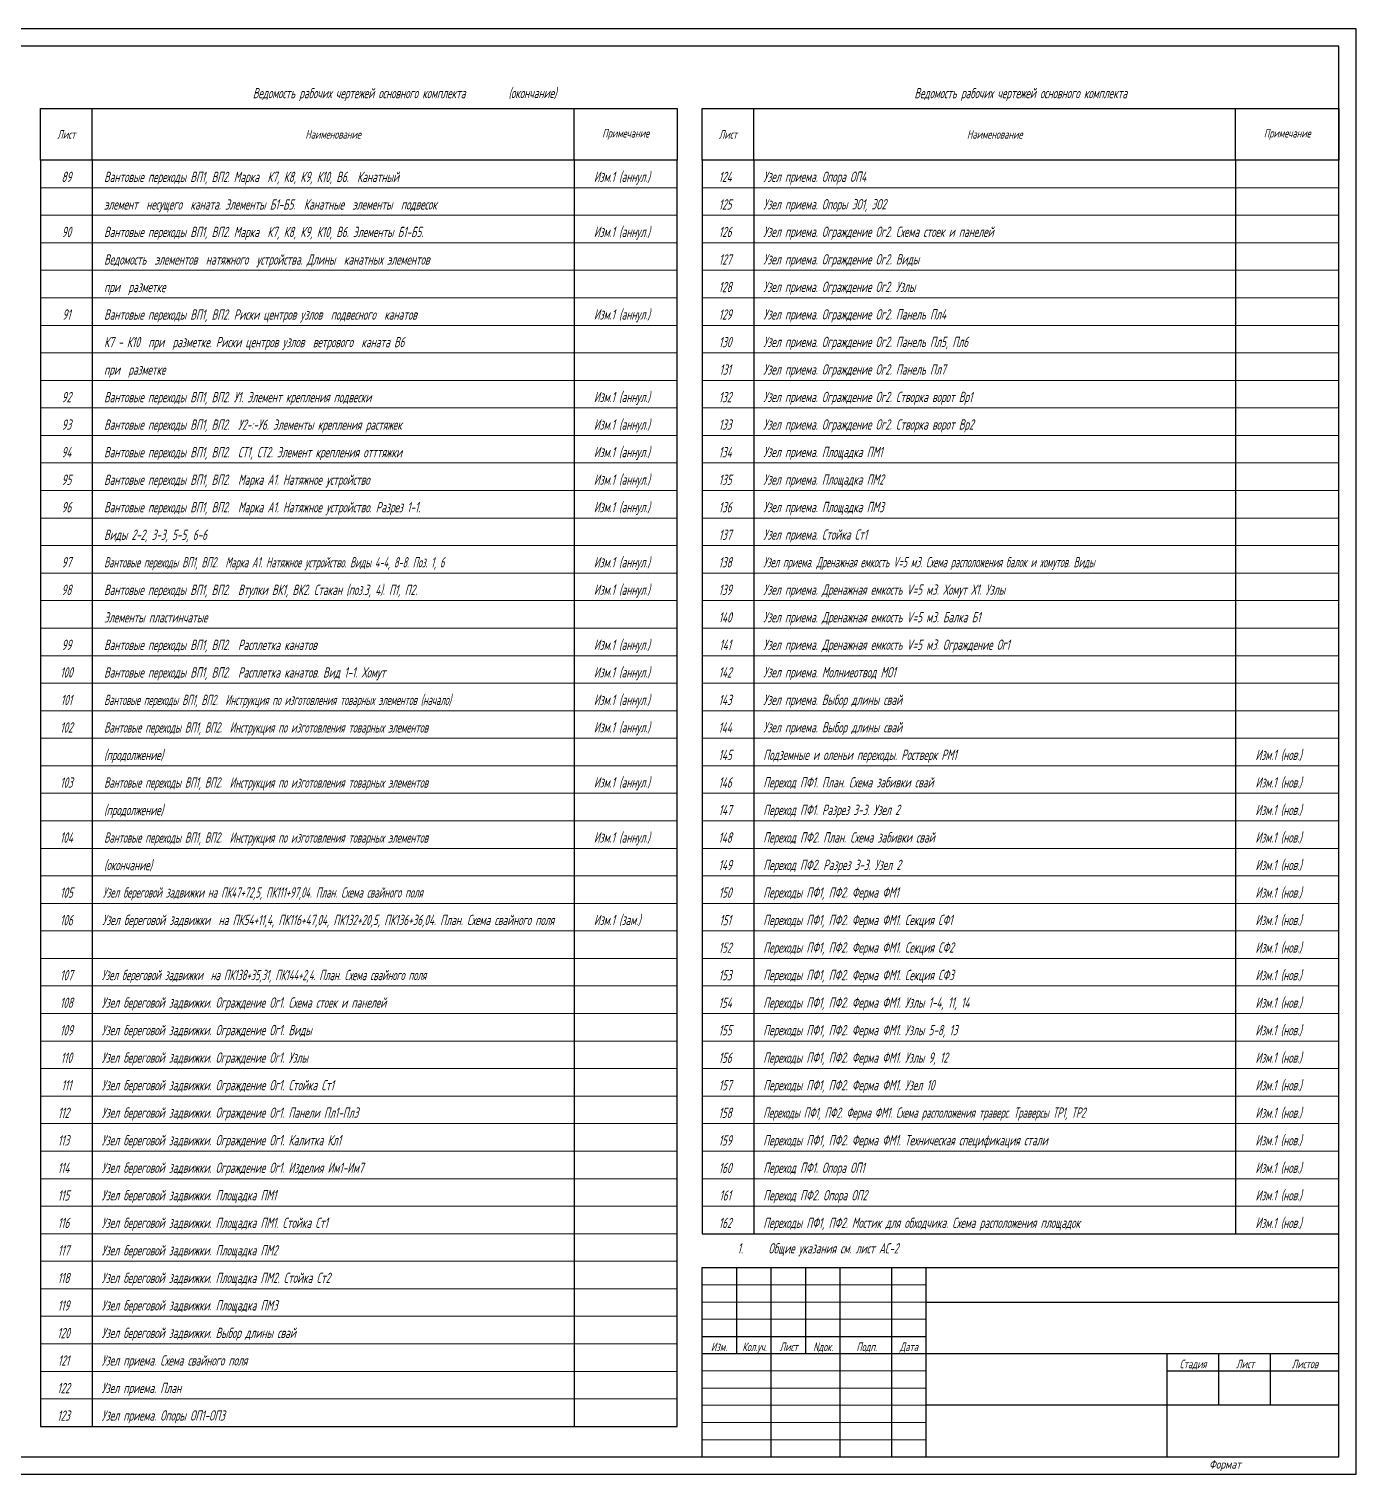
# Model space of a CAD drawing. Header units: millimetres. Extents: x 36 to 630, y 0 to 420.
# Drawn here: x 244.6 to 630.2, y 0.2 to 420.2 of the extents above; entities that cross this region are included whole.
import ezdxf
from ezdxf.enums import TextEntityAlignment as Align

# ---------------------------------------------------------------- set-up
doc = ezdxf.new("R2010")
doc.units = ezdxf.units.MM
doc.layers.add('Рамка', color=7, linetype='Continuous', lineweight=30)
doc.layers.add('Штамп', color=7, linetype='Continuous', lineweight=20)
doc.styles.add('ГОСТ_НИПИ', font='gost_nipi.shx', dxfattribs={"width": 0.8, "oblique": 15, "height": 2.5})

# ---------------------------------------------------------------- blocks, each defined once
blk = doc.blocks.new('*U15')
at = {"lineweight": 30}
for p, q in [((-180, 60), (-180, 35)), ((-170, 60), (-170, 5)), ((-160, 60), (-160, 35)), ((-150, 60), (-150, 5)), ((-135, 60), (-135, 5)), ((-125, 60), (-125, 5)), ((-125, 50), (-5, 50)), ((-190, 40), (-125, 40)), ((-190, 35), (-125, 35)), ((-125, 35), (-5, 35)), ((-55, 35), (-55, 5)), ((-40, 35), (-40, 20)), ((-25, 35), (-25, 20)), ((-55, 30), (-5, 30)), ((-5, 20), (-125, 20))]:
    blk.add_line(p, q, dxfattribs=at)
at = {"lineweight": 20}
for p, q in [((-125, 55), (-190, 55)), ((-125, 50), (-190, 50)), ((-125, 45), (-190, 45)), ((-125, 30), (-190, 30)), ((-125, 25), (-190, 25)), ((-125, 20), (-190, 20)), ((-125, 15), (-190, 15)), ((-125, 10), (-190, 10))]:
    blk.add_line(p, q, dxfattribs=at)
blk.add_lwpolyline([(-594, 0), (0, 0), (0, 420), (-594, 420)], close=True)
at = {"layer": 'Рамка', "lineweight": 30}
blk.add_lwpolyline([(-574, 5), (-5, 5), (-5, 415), (-574, 415)], close=True, dxfattribs=at)
at = {"layer": 'Штамп', "lineweight": 30}
blk.add_lwpolyline([(-190, 5), (-190, 60), (-5, 60)], dxfattribs=at)
at = {"style": 'ГОСТ_НИПИ', "oblique": 15, "width": 0.8}
for s, p in [('Изм.', (-185.12, 35)), ('Кол.уч.', (-174.8, 35)), ('Лист', (-164.86, 35)), ('Nдок.', (-154.86, 35)), ('Подп.', (-142.21, 35)), ('Дата', (-129.94, 35)), ('Стадия', (-47.37, 30)), ('Лист', (-32.21, 30)), ('Листов', (-14.86, 30))]:
    blk.add_text(s, height=2.5, dxfattribs=at).set_placement(p, align=Align.BOTTOM_CENTER)
at = {"style": 'ГОСТ_НИПИ', "oblique": 15}
blk.add_text('Формат', height=2.5, dxfattribs=at).set_placement((-42.73, 4.08), align=Align.TOP_LEFT)
for tag, p in [('ОБОЗНАЧЕНИЕ_ДОКУМЕНТА', (-65, 55)), ('ПРОЕКТ_(НАИМЕНОВАНИЕ)_1', (-64.88, 46.91)), ('ПРОЕКТ_(НАИМЕНОВАНИЕ)_2', (-65, 42.59)), ('ПРОЕКТ_(НАИМЕНОВАНИЕ)_3', (-65, 38.3)), ('ОБЪЕКТ_(НАИМЕНОВАНИЕ)_1', (-90, 31.86)), ('ОБЪЕКТ_(НАИМЕНОВАНИЕ)_2', (-90, 27.57)), ('СТАДИЯ', (-47.5, 25)), ('ЛИСТ', (-32.1, 25.09)), ('ЛИСТОВ', (-15.05, 25)), ('ОБЪЕКТ_(НАИМЕНОВАНИЕ)_3', (-90, 23.47)), ('ЧЕРТЕЖ_(НАИМЕНОВАНИЕ)_1', (-90, 17.06)), ('ЧЕРТЕЖ_(НАИМЕНОВАНИЕ)_2', (-90, 12.83)), ('ПРЕДПРИЯТИЕ_1', (-30, 12.5)), ('ЧЕРТЕЖ_(НАИМЕНОВАНИЕ)_3', (-90, 8.58))]:
    blk.add_attdef(tag, text='', height=2.5, dxfattribs=at).set_placement(p, align=Align.MIDDLE_CENTER)
for tag, p in [('ХАРАКТЕР_РАБОТЫ_1', (-189.1, 30)), ('ФАМИЛИЯ_1', (-169.1, 30)), ('ХАРАКТЕР_РАБОТЫ_2', (-189.1, 25)), ('ФАМИЛИЯ_2', (-169.1, 25)), ('ХАРАКТЕР_РАБОТЫ_3', (-189.1, 20)), ('ФАМИЛИЯ_3', (-169.1, 20)), ('ХАРАКТЕР_РАБОТЫ_4', (-189.1, 15)), ('ФАМИЛИЯ_4', (-169.1, 15)), ('ХАРАКТЕР_РАБОТЫ_5', (-189.1, 10)), ('ФАМИЛИЯ_5', (-169.1, 10)), ('ХАРАКТЕР_РАБОТЫ_6', (-189.1, 5)), ('ФАМИЛИЯ_6', (-169.1, 5))]:
    blk.add_attdef(tag, text='', height=2.5, dxfattribs=at).set_placement(p, align=Align.BOTTOM_LEFT)
blk.add_attdef('ФОРМАТ', text='', height=2.5, dxfattribs=at).set_placement((-28.49, 4.08), align=Align.TOP_LEFT)
blk = doc.blocks.new('*U17')
at = {"lineweight": 30}
for p, q in [((0, 0), (185, 0)), ((0, -15), (0, 0)), ((15, -15), (15, 0)), ((155, -15), (155, 0)), ((185, 0), (185, -15)), ((15, -15), (0, -15)), ((0, -15), (0, -23)), ((155, -15), (15, -15)), ((15, -15), (15, -23)), ((185, -15), (155, -15)), ((155, -15), (155, -23)), ((185, -23), (185, -15)), ((0, -23), (0, -31)), ((15, -23), (15, -31)), ((155, -23), (155, -31)), ((185, -31), (185, -23)), ((0, -31), (0, -39)), ((15, -31), (15, -39)), ((155, -31), (155, -39)), ((185, -39), (185, -31)), ((0, -39), (0, -47)), ((15, -39), (15, -47)), ((155, -39), (155, -47)), ((185, -47), (185, -39)), ((0, -47), (0, -55)), ((15, -47), (15, -55)), ((155, -47), (155, -55)), ((185, -55), (185, -47)), ((0, -55), (0, -63)), ((15, -55), (15, -63)), ((155, -55), (155, -63)), ((185, -63), (185, -55)), ((0, -63), (0, -71)), ((15, -63), (15, -71)), ((155, -63), (155, -71)), ((185, -71), (185, -63)), ((0, -71), (0, -79)), ((15, -71), (15, -79)), ((155, -71), (155, -79)), ((185, -79), (185, -71)), ((0, -79), (0, -87)), ((15, -79), (15, -87)), ((155, -79), (155, -87)), ((185, -87), (185, -79)), ((0, -87), (0, -95)), ((15, -87), (15, -95)), ((155, -87), (155, -95)), ((185, -95), (185, -87)), ((0, -95), (0, -103)), ((15, -95), (15, -103)), ((155, -95), (155, -103)), ((185, -103), (185, -95)), ((0, -103), (0, -111)), ((15, -103), (15, -111)), ((155, -103), (155, -111)), ((185, -111), (185, -103)), ((0, -111), (0, -119)), ((15, -111), (15, -119)), ((155, -111), (155, -119)), ((185, -119), (185, -111)), ((0, -119), (0, -127)), ((15, -119), (15, -127)), ((155, -119), (155, -127)), ((185, -127), (185, -119)), ((0, -127), (0, -135)), ((15, -127), (15, -135)), ((155, -127), (155, -135)), ((185, -135), (185, -127)), ((0, -135), (0, -143)), ((15, -135), (15, -143)), ((155, -135), (155, -143)), ((185, -143), (185, -135)), ((0, -143), (0, -151)), ((15, -143), (15, -151)), ((155, -143), (155, -151)), ((185, -151), (185, -143)), ((0, -151), (0, -159)), ((15, -151), (15, -159)), ((155, -151), (155, -159)), ((185, -159), (185, -151)), ((0, -159), (0, -167)), ((15, -159), (15, -167)), ((155, -159), (155, -167)), ((185, -167), (185, -159)), ((0, -167), (0, -175)), ((15, -167), (15, -175)), ((155, -167), (155, -175)), ((185, -175), (185, -167)), ((0, -175), (0, -183)), ((15, -175), (15, -183)), ((155, -175), (155, -183)), ((185, -183), (185, -175)), ((0, -183), (0, -191)), ((15, -183), (15, -191)), ((155, -183), (155, -191)), ((185, -191), (185, -183)), ((0, -191), (0, -199)), ((15, -191), (15, -199)), ((155, -191), (155, -199)), ((185, -199), (185, -191)), ((0, -199), (0, -207)), ((15, -199), (15, -207)), ((155, -199), (155, -207)), ((185, -207), (185, -199)), ((0, -207), (0, -215)), ((15, -207), (15, -215)), ((155, -207), (155, -215)), ((185, -215), (185, -207)), ((0, -215), (0, -223)), ((15, -215), (15, -223)), ((155, -215), (155, -223)), ((185, -223), (185, -215)), ((0, -223), (0, -231)), ((15, -223), (15, -231)), ((155, -223), (155, -231)), ((185, -231), (185, -223)), ((0, -231), (0, -239)), ((15, -231), (15, -239)), ((155, -231), (155, -239)), ((185, -239), (185, -231)), ((0, -239), (0, -247)), ((15, -239), (15, -247)), ((155, -239), (155, -247)), ((185, -247), (185, -239)), ((0, -247), (0, -255)), ((15, -247), (15, -255)), ((155, -247), (155, -255)), ((185, -255), (185, -247)), ((0, -255), (0, -263)), ((15, -255), (15, -263)), ((155, -255), (155, -263)), ((185, -263), (185, -255)), ((0, -263), (0, -271)), ((15, -263), (15, -271)), ((155, -263), (155, -271)), ((185, -271), (185, -263)), ((0, -271), (0, -279)), ((15, -271), (15, -279)), ((155, -271), (155, -279)), ((185, -279), (185, -271)), ((0, -279), (0, -287)), ((15, -279), (15, -287)), ((155, -279), (155, -287)), ((185, -287), (185, -279)), ((0, -287), (0, -295)), ((15, -287), (15, -295)), ((155, -287), (155, -295)), ((185, -295), (185, -287)), ((0, -295), (0, -303)), ((15, -295), (15, -303)), ((155, -295), (155, -303)), ((185, -303), (185, -295)), ((0, -303), (0, -311)), ((15, -303), (15, -311)), ((155, -303), (155, -311)), ((185, -311), (185, -303)), ((0, -311), (0, -319)), ((15, -311), (15, -319)), ((155, -311), (155, -319)), ((185, -319), (185, -311)), ((0, -319), (0, -327)), ((15, -319), (15, -327)), ((155, -319), (155, -327)), ((185, -327), (185, -319)), ((0, -327), (0, -335)), ((15, -327), (15, -335)), ((155, -327), (155, -335)), ((185, -335), (185, -327)), ((0, -335), (0, -343)), ((15, -335), (15, -343)), ((155, -335), (155, -343)), ((185, -343), (185, -335)), ((0, -343), (0, -351)), ((15, -343), (15, -351)), ((155, -343), (155, -351)), ((185, -351), (185, -343)), ((0, -351), (0, -359)), ((15, -351), (15, -359)), ((155, -351), (155, -359)), ((185, -359), (185, -351)), ((0, -359), (0, -367)), ((15, -359), (15, -367)), ((155, -359), (155, -367)), ((185, -367), (185, -359)), ((0, -367), (0, -375)), ((15, -367), (15, -375)), ((155, -367), (155, -375)), ((185, -375), (185, -367)), ((0, -375), (0, -383)), ((0, -375), (0, -383)), ((15, -375), (15, -383)), ((15, -375), (15, -383)), ((155, -375), (155, -383)), ((155, -375), (155, -383)), ((185, -383), (185, -375)), ((185, -383), (185, -375)), ((0, -383), (185, -383))]:
    blk.add_line(p, q, dxfattribs=at)
at = {"lineweight": 20}
for p, q in [((0, -23), (185, -23)), ((0, -31), (185, -31)), ((0, -31), (185, -31)), ((0, -39), (185, -39)), ((0, -39), (185, -39)), ((0, -47), (185, -47)), ((0, -47), (185, -47)), ((0, -55), (185, -55)), ((0, -55), (185, -55)), ((0, -63), (185, -63)), ((0, -63), (185, -63)), ((0, -71), (185, -71)), ((0, -71), (185, -71)), ((0, -79), (185, -79)), ((0, -79), (185, -79)), ((0, -87), (185, -87)), ((0, -87), (185, -87)), ((0, -95), (185, -95)), ((0, -95), (185, -95)), ((0, -103), (185, -103)), ((0, -103), (185, -103)), ((0, -111), (185, -111)), ((0, -111), (185, -111)), ((0, -119), (185, -119)), ((0, -119), (185, -119)), ((0, -127), (185, -127)), ((0, -127), (185, -127)), ((0, -135), (185, -135)), ((0, -135), (185, -135)), ((0, -143), (185, -143)), ((0, -143), (185, -143)), ((0, -151), (185, -151)), ((0, -151), (185, -151)), ((0, -159), (185, -159)), ((0, -159), (185, -159)), ((0, -167), (185, -167)), ((0, -167), (185, -167)), ((0, -175), (185, -175)), ((0, -175), (185, -175)), ((0, -183), (185, -183)), ((0, -183), (185, -183)), ((0, -191), (185, -191)), ((0, -191), (185, -191)), ((0, -199), (185, -199)), ((0, -199), (185, -199)), ((0, -207), (185, -207)), ((0, -207), (185, -207)), ((0, -215), (185, -215)), ((0, -215), (185, -215)), ((0, -223), (185, -223)), ((0, -223), (185, -223)), ((0, -231), (185, -231)), ((0, -231), (185, -231)), ((0, -239), (185, -239)), ((0, -239), (185, -239)), ((0, -247), (185, -247)), ((0, -247), (185, -247)), ((0, -255), (185, -255)), ((0, -255), (185, -255)), ((0, -263), (185, -263)), ((0, -263), (185, -263)), ((0, -271), (185, -271)), ((0, -271), (185, -271)), ((0, -279), (185, -279)), ((0, -279), (185, -279)), ((0, -287), (185, -287)), ((0, -287), (185, -287)), ((0, -295), (185, -295)), ((0, -295), (185, -295)), ((0, -303), (185, -303)), ((0, -303), (185, -303)), ((0, -311), (185, -311)), ((0, -311), (185, -311)), ((0, -319), (185, -319)), ((0, -319), (185, -319)), ((0, -327), (185, -327)), ((0, -327), (185, -327)), ((0, -335), (185, -335)), ((0, -335), (185, -335)), ((0, -343), (185, -343)), ((0, -343), (185, -343)), ((0, -351), (185, -351)), ((0, -351), (185, -351)), ((0, -359), (185, -359)), ((0, -359), (185, -359)), ((0, -367), (185, -367)), ((0, -367), (185, -367)), ((0, -375), (185, -375)), ((0, -375), (185, -375)), ((0, -383), (185, -383))]:
    blk.add_line(p, q, dxfattribs=at)
at = {"lineweight": 20, "attachment_point": 5, "style": 'ГОСТ_НИПИ'}
for s, insert, char_height, width in [('Ведомость рабочих чертежей основного комплекта', (92.55, 4.08), 3, 185.0978), ('Лист', (7.5, -7.5), 2.5, 15), ('Наименование', (85, -7.5), 2.5, 140), ('Примечание', (170, -7.5), 2.5, 30)]:
    blk.add_mtext(s, dxfattribs=dict(at, insert=insert, char_height=char_height, width=width))
blk = doc.blocks.new('*U18')
at = {"lineweight": 30}
for p, q in [((0, 0), (185, 0)), ((0, -15), (0, 0)), ((15, -15), (15, 0)), ((155, -15), (155, 0)), ((185, 0), (185, -15)), ((15, -15), (0, -15)), ((0, -15), (0, -23)), ((155, -15), (15, -15)), ((15, -15), (15, -23)), ((185, -15), (155, -15)), ((155, -15), (155, -23)), ((185, -23), (185, -15)), ((0, -23), (0, -31)), ((15, -23), (15, -31)), ((155, -23), (155, -31)), ((185, -31), (185, -23)), ((0, -31), (0, -39)), ((15, -31), (15, -39)), ((155, -31), (155, -39)), ((185, -39), (185, -31)), ((0, -39), (0, -47)), ((15, -39), (15, -47)), ((155, -39), (155, -47)), ((185, -47), (185, -39)), ((0, -47), (0, -55)), ((15, -47), (15, -55)), ((155, -47), (155, -55)), ((185, -55), (185, -47)), ((0, -55), (0, -63)), ((15, -55), (15, -63)), ((155, -55), (155, -63)), ((185, -63), (185, -55)), ((0, -63), (0, -71)), ((15, -63), (15, -71)), ((155, -63), (155, -71)), ((185, -71), (185, -63)), ((0, -71), (0, -79)), ((15, -71), (15, -79)), ((155, -71), (155, -79)), ((185, -79), (185, -71)), ((0, -79), (0, -87)), ((15, -79), (15, -87)), ((155, -79), (155, -87)), ((185, -87), (185, -79)), ((0, -87), (0, -95)), ((15, -87), (15, -95)), ((155, -87), (155, -95)), ((185, -95), (185, -87)), ((0, -95), (0, -103)), ((15, -95), (15, -103)), ((155, -95), (155, -103)), ((185, -103), (185, -95)), ((0, -103), (0, -111)), ((15, -103), (15, -111)), ((155, -103), (155, -111)), ((185, -111), (185, -103)), ((0, -111), (0, -119)), ((15, -111), (15, -119)), ((155, -111), (155, -119)), ((185, -119), (185, -111)), ((0, -119), (0, -127)), ((15, -119), (15, -127)), ((155, -119), (155, -127)), ((185, -127), (185, -119)), ((0, -127), (0, -135)), ((15, -127), (15, -135)), ((155, -127), (155, -135)), ((185, -135), (185, -127)), ((0, -135), (0, -143)), ((15, -135), (15, -143)), ((155, -135), (155, -143)), ((185, -143), (185, -135)), ((0, -143), (0, -151)), ((15, -143), (15, -151)), ((155, -143), (155, -151)), ((185, -151), (185, -143)), ((0, -151), (0, -159)), ((15, -151), (15, -159)), ((155, -151), (155, -159)), ((185, -159), (185, -151)), ((0, -159), (0, -167)), ((15, -159), (15, -167)), ((155, -159), (155, -167)), ((185, -167), (185, -159)), ((0, -167), (0, -175)), ((15, -167), (15, -175)), ((155, -167), (155, -175)), ((185, -175), (185, -167)), ((0, -175), (0, -183)), ((15, -175), (15, -183)), ((155, -175), (155, -183)), ((185, -183), (185, -175)), ((0, -183), (0, -191)), ((15, -183), (15, -191)), ((155, -183), (155, -191)), ((185, -191), (185, -183)), ((0, -191), (0, -199)), ((15, -191), (15, -199)), ((155, -191), (155, -199)), ((185, -199), (185, -191)), ((0, -199), (0, -207)), ((15, -199), (15, -207)), ((155, -199), (155, -207)), ((185, -207), (185, -199)), ((0, -207), (0, -215)), ((15, -207), (15, -215)), ((155, -207), (155, -215)), ((185, -215), (185, -207)), ((0, -215), (0, -223)), ((15, -215), (15, -223)), ((155, -215), (155, -223)), ((185, -223), (185, -215)), ((0, -223), (0, -231)), ((15, -223), (15, -231)), ((155, -223), (155, -231)), ((185, -231), (185, -223)), ((0, -231), (0, -239)), ((15, -231), (15, -239)), ((155, -231), (155, -239)), ((185, -239), (185, -231)), ((0, -239), (0, -247)), ((15, -239), (15, -247)), ((155, -239), (155, -247)), ((185, -247), (185, -239)), ((0, -247), (0, -255)), ((15, -247), (15, -255)), ((155, -247), (155, -255)), ((185, -255), (185, -247)), ((0, -255), (0, -263)), ((15, -255), (15, -263)), ((155, -255), (155, -263)), ((185, -263), (185, -255)), ((0, -263), (0, -271)), ((15, -263), (15, -271)), ((155, -263), (155, -271)), ((185, -271), (185, -263)), ((0, -271), (0, -279)), ((15, -271), (15, -279)), ((155, -271), (155, -279)), ((185, -279), (185, -271)), ((0, -279), (0, -287)), ((15, -279), (15, -287)), ((155, -279), (155, -287)), ((185, -287), (185, -279)), ((0, -287), (0, -295)), ((15, -287), (15, -295)), ((155, -287), (155, -295)), ((185, -295), (185, -287)), ((0, -295), (0, -303)), ((15, -295), (15, -303)), ((155, -295), (155, -303)), ((185, -303), (185, -295)), ((0, -303), (0, -311)), ((15, -303), (15, -311)), ((155, -303), (155, -311)), ((185, -311), (185, -303)), ((0, -311), (0, -319)), ((15, -311), (15, -319)), ((155, -311), (155, -319)), ((185, -319), (185, -311)), ((0, -319), (0, -327)), ((0, -319), (0, -327)), ((15, -319), (15, -327)), ((15, -319), (15, -327)), ((155, -319), (155, -327)), ((155, -319), (155, -327)), ((185, -327), (185, -319)), ((185, -327), (185, -319)), ((0, -327), (185, -327))]:
    blk.add_line(p, q, dxfattribs=at)
at = {"lineweight": 20}
for p, q in [((0, -23), (185, -23)), ((0, -31), (185, -31)), ((0, -31), (185, -31)), ((0, -39), (185, -39)), ((0, -39), (185, -39)), ((0, -47), (185, -47)), ((0, -47), (185, -47)), ((0, -55), (185, -55)), ((0, -55), (185, -55)), ((0, -63), (185, -63)), ((0, -63), (185, -63)), ((0, -71), (185, -71)), ((0, -71), (185, -71)), ((0, -79), (185, -79)), ((0, -79), (185, -79)), ((0, -87), (185, -87)), ((0, -87), (185, -87)), ((0, -95), (185, -95)), ((0, -95), (185, -95)), ((0, -103), (185, -103)), ((0, -103), (185, -103)), ((0, -111), (185, -111)), ((0, -111), (185, -111)), ((0, -119), (185, -119)), ((0, -119), (185, -119)), ((0, -127), (185, -127)), ((0, -127), (185, -127)), ((0, -135), (185, -135)), ((0, -135), (185, -135)), ((0, -143), (185, -143)), ((0, -143), (185, -143)), ((0, -151), (185, -151)), ((0, -151), (185, -151)), ((0, -159), (185, -159)), ((0, -159), (185, -159)), ((0, -167), (185, -167)), ((0, -167), (185, -167)), ((0, -175), (185, -175)), ((0, -175), (185, -175)), ((0, -183), (185, -183)), ((0, -183), (185, -183)), ((0, -191), (185, -191)), ((0, -191), (185, -191)), ((0, -199), (185, -199)), ((0, -199), (185, -199)), ((0, -207), (185, -207)), ((0, -207), (185, -207)), ((0, -215), (185, -215)), ((0, -215), (185, -215)), ((0, -223), (185, -223)), ((0, -223), (185, -223)), ((0, -231), (185, -231)), ((0, -231), (185, -231)), ((0, -239), (185, -239)), ((0, -239), (185, -239)), ((0, -247), (185, -247)), ((0, -247), (185, -247)), ((0, -255), (185, -255)), ((0, -255), (185, -255)), ((0, -263), (185, -263)), ((0, -263), (185, -263)), ((0, -271), (185, -271)), ((0, -271), (185, -271)), ((0, -279), (185, -279)), ((0, -279), (185, -279)), ((0, -287), (185, -287)), ((0, -287), (185, -287)), ((0, -295), (185, -295)), ((0, -295), (185, -295)), ((0, -303), (185, -303)), ((0, -303), (185, -303)), ((0, -311), (185, -311)), ((0, -311), (185, -311)), ((0, -319), (185, -319)), ((0, -319), (185, -319)), ((0, -327), (185, -327))]:
    blk.add_line(p, q, dxfattribs=at)
at = {"lineweight": 20, "attachment_point": 5, "style": 'ГОСТ_НИПИ'}
for s, insert, char_height, width in [('Ведомость рабочих чертежей основного комплекта', (92.55, 4.08), 3, 185.0978), ('Лист', (7.5, -7.5), 2.5, 15), ('Наименование', (85, -7.5), 2.5, 140), ('Примечание', (170, -7.5), 2.5, 30)]:
    blk.add_mtext(s, dxfattribs=dict(at, insert=insert, char_height=char_height, width=width))

msp = doc.modelspace()

# ---------------------------------------------------------------- block references
for name, p in [('*U15', (630.2, 0.2)), ('*U17', (247.97, 397.05)), ('*U18', (440.2, 397.05))]:
    msp.add_blockref(name, p)

# ---------------------------------------------------------------- texts
at = {"style": 'ГОСТ_НИПИ', "oblique": 15, "width": 0.8}
for s, p in [('(окончание)', (383.92, 400.08)), ('Изм.1 (аннул.)', (408.74, 375.73)), ('Изм.1 (аннул.)', (408.74, 359.73)), ('Изм.1 (аннул.)', (408.74, 335.73)), ('Изм.1 (аннул.)', (408.74, 311.73)), ('Изм.1 (аннул.)', (408.74, 303.73)), ('Изм.1 (аннул.)', (408.74, 295.73)), ('Изм.1 (аннул.)', (408.74, 287.73)), ('Изм.1 (аннул.)', (408.74, 279.73)), ('Изм.1 (аннул.)', (408.74, 263.73)), ('Изм.1 (аннул.)', (408.74, 255.73)), ('Изм.1 (аннул.)', (408.74, 239.73)), ('Изм.1 (аннул.)', (408.74, 231.73)), ('Изм.1 (аннул.)', (408.74, 223.73)), ('Изм.1 (аннул.)', (408.74, 215.73)), ('Изм.1 (нов.)', (600.97, 207.73)), ('Изм.1 (аннул.)', (408.74, 199.73)), ('Изм.1 (нов.)', (600.97, 199.73)), ('Изм.1 (нов.)', (600.97, 191.73)), ('Изм.1 (аннул.)', (408.74, 183.73)), ('Изм.1 (нов.)', (600.97, 183.73)), ('Изм.1 (нов.)', (600.97, 175.73)), ('Изм.1 (нов.)', (600.97, 167.73)), ('Изм.1 (зам.)', (408.74, 159.73)), ('Изм.1 (нов.)', (600.97, 159.73)), ('Изм.1 (нов.)', (600.97, 151.73)), ('Изм.1 (нов.)', (600.97, 143.73)), ('Изм.1 (нов.)', (600.97, 135.73)), ('Изм.1 (нов.)', (600.97, 127.73)), ('Изм.1 (нов.)', (600.97, 119.73)), ('Изм.1 (нов.)', (600.97, 111.73)), ('Изм.1 (нов.)', (600.97, 103.73)), ('Изм.1 (нов.)', (600.97, 95.73)), ('Изм.1 (нов.)', (600.97, 87.73)), ('Изм.1 (нов.)', (600.97, 79.73)), ('Изм.1 (нов.)', (600.97, 71.73))]:
    msp.add_text(s, height=3, dxfattribs=at).set_placement(p)
at = {"linetype": 'Continuous', "style": 'ГОСТ_НИПИ', "oblique": 15, "width": 0.8}
for s, p in [('89', (255.47, 375.69)), ('124', (446.87, 375.69)), ('125', (446.87, 367.69)), ('90', (255.47, 359.69)), ('126', (446.87, 359.69)), ('127', (446.87, 351.69)), ('128', (446.87, 343.69)), ('91', (255.47, 335.69)), ('129', (446.87, 335.69)), ('130', (446.87, 327.69)), ('131', (446.87, 319.69)), ('92', (255.47, 311.69)), ('132', (446.87, 311.69)), ('93', (255.47, 303.69)), ('133', (446.87, 303.69)), ('94', (255.47, 295.69)), ('134', (446.87, 295.69)), ('95', (255.47, 287.69)), ('135', (446.87, 287.69)), ('96', (255.47, 279.69)), ('136', (446.87, 279.69)), ('137', (446.87, 271.69)), ('97', (255.47, 263.69)), ('138', (446.87, 263.69)), ('98', (255.47, 255.69)), ('139', (446.87, 255.69)), ('140', (446.87, 247.69)), ('99', (255.47, 239.69)), ('141', (446.87, 239.69)), ('100', (255.47, 231.69)), ('142', (446.87, 231.69)), ('101', (255.47, 223.69)), ('143', (446.87, 223.69)), ('102', (255.47, 215.69)), ('144', (446.87, 215.69)), ('145', (446.87, 207.69)), ('103', (255.47, 199.69)), ('146', (446.87, 199.69)), ('147', (446.87, 191.69)), ('104', (255.47, 183.69)), ('148', (446.87, 183.69)), ('149', (446.87, 175.69)), ('105', (255.47, 167.69)), ('150', (446.87, 167.69)), ('106', (255.47, 159.69)), ('151', (446.87, 159.69)), ('152', (446.87, 151.69)), ('107', (255.47, 143.69)), ('153', (446.87, 143.69)), ('108', (255.47, 135.69)), ('154', (446.87, 135.69)), ('109', (255.47, 127.69)), ('155', (446.87, 127.69)), ('110', (255.47, 119.69)), ('156', (446.87, 119.69)), ('111', (255.47, 111.69)), ('157', (446.87, 111.69)), ('112', (254.64, 103.69)), ('158', (446.87, 103.69)), ('113', (254.64, 95.69)), ('159', (446.87, 95.69)), ('114', (254.64, 87.69)), ('160', (446.87, 87.69)), ('115', (254.64, 79.69)), ('161', (446.87, 79.69)), ('116', (254.64, 71.69)), ('162', (446.87, 71.69)), ('117', (254.64, 63.69)), ('118', (254.64, 55.69)), ('119', (254.64, 47.69)), ('120', (254.64, 39.69)), ('121', (254.64, 31.69)), ('122', (254.64, 23.69)), ('123', (254.64, 15.69))]:
    msp.add_text(s, height=3, dxfattribs=at).set_placement(p, align=Align.CENTER)
at = {"linetype": 'Continuous', "style": 'ГОСТ_НИПИ', "oblique": 15}
for s, width, p in [('Вантовые переходы ВП1, ВП2. Марка  К7, К8, К9, К10, В6.  Канатный  ', 0.8, (266.42, 375.69)), ('элемент  несущего  каната. Элементы Б1-Б5.  Канатные  элементы  подвесок ', 0.8, (266.42, 367.69)), ('Вантовые переходы ВП1, ВП2. Марка  К7, К8, К9, К10, В6. Элементы Б1-Б5.  ', 0.8, (266.42, 359.69)), ('Ведомость  элементов  натяжного  устройства. Длины  канатных элементов  ', 0.8, (266.42, 351.69)), ('при  разметке ', 0.8, (266.42, 343.69)), ('Вантовые переходы ВП1, ВП2. Риски центров узлов  подвесного  канатов ', 0.8, (266.42, 335.69)), ('К7 - К10  при  разметке. Риски центров узлов  ветрового  каната В6  ', 0.8, (266.42, 327.69)), ('при  разметке', 0.8, (266.42, 319.69)), ('Вантовые переходы ВП1, ВП2. У1. Элемент крепления подвески ', 0.8, (266.42, 311.69)), ('Вантовые переходы ВП1, ВП2.  У2-:-У6. Элементы крепления растяжек ', 0.8, (266.42, 303.69)), ('Вантовые переходы ВП1, ВП2.  СТ1, СТ2. Элемент крепления отттяжки ', 0.8, (266.42, 295.69)), ('Вантовые переходы ВП1, ВП2.  Марка А1. Натяжное устройство ', 0.8, (266.42, 287.69)), ('Вантовые переходы ВП1, ВП2.  Марка А1. Натяжное устройство. Разрез 1-1. ', 0.8, (266.42, 279.69)), ('Виды 2-2, 3-3, 5-5, 6-6 ', 0.8, (266.42, 271.69)), ('Вантовые переходы ВП1, ВП2.  Марка А1. Натяжное устройство. Виды 4-4, 8-8. Поз. 1, 6 ', 0.7, (266.42, 263.69)), ('Вантовые переходы ВП1, ВП2.  Втулки ВК1, ВК2. Стакан (поз.3, 4). П1, П2. ', 0.8, (266.42, 255.69)), ('Элементы пластинчатые ', 0.8, (266.42, 247.69)), ('Вантовые переходы ВП1, ВП2.  Расплетка канатов ', 0.8, (266.42, 239.69)), ('Вантовые переходы ВП1, ВП2.  Расплетка канатов. Вид 1-1. Хомут ', 0.8, (266.42, 231.69)), ('Вантовые переходы ВП1, ВП2.  Инструкция по изготовления товарных элементов (начало) ', 0.7, (266.42, 223.69)), ('Вантовые переходы ВП1, ВП2.  Инструкция по изготовления товарных элементов ', 0.75, (266.42, 215.69)), ('(продолжение) ', 0.8, (266.42, 207.69)), ('Вантовые переходы ВП1, ВП2.  Инструкция по изготовления товарных элементов ', 0.75, (266.42, 199.69)), ('(продолжение) ', 0.8, (266.42, 191.69)), ('Вантовые переходы ВП1, ВП2.  Инструкция по изготовления товарных элементов ', 0.75, (266.42, 183.69)), ('(окончание) ', 0.8, (266.42, 175.69))]:
    msp.add_text(s, height=3, dxfattribs=dict(at, width=width)).set_placement(p)
at = {"char_height": 3, "attachment_point": 1, "style": 'ГОСТ_НИПИ'}
for s, insert, width in [('Узел приема. Опора ОП4', (457.96, 378.74), 140.3992), ('Узел приема. Опоры ЭО1, ЭО2', (457.96, 370.74), 140.3992), ('Узел приема. Ограждение Ог2. Схема стоек и панелей', (457.96, 362.74), 140.3992), ('Узел приема. Ограждение Ог2. Виды', (457.96, 354.74), 140.3992), ('Узел приема. Ограждение Ог2. Узлы', (457.96, 346.74), 140.3992), ('Узел приема. Ограждение Ог2. Панель Пл4', (457.96, 338.74), 140.3992), ('Узел приема. Ограждение Ог2. Панель Пл5, Пл6', (457.96, 330.74), 140.3992), ('Узел приема. Ограждение Ог2. Панель Пл7', (457.96, 322.74), 140.3992), ('Узел приема. Ограждение Ог2. Створка ворот Вр1', (457.96, 314.74), 140.3992), ('Узел приема. Ограждение Ог2. Створка ворот Вр2', (457.96, 306.74), 140.3992), ('Узел приема. Площадка ПМ1', (457.96, 298.74), 140.3992), ('Узел приема. Площадка ПМ2', (457.96, 290.74), 140.3992), ('Узел приема. Площадка ПМ3', (457.96, 282.74), 140.3992), ('Узел приема. Стойка Ст1', (457.96, 274.74), 140.3992), ('{\\W0.7;Узел приема. \\Fgost_ful|c204;Дренажная емкость V=5 м3. Схема расположения балок и хомутов.\\Fgost_ful|c0; \\Fgost_ful|c204;Виды}', (457.96, 266.74), 140.3992), ('Узел приема. {\\Fgost_ful|c204;Дренажная емкость V=5 м3. Хомут Х1. Узлы}', (457.96, 258.74), 140.3992), ('Узел приема. {\\Fgost_ful|c204;Дренажная емкость V=5 м3. Балка Б1}', (457.96, 250.74), 140.3992), ('Узел приема. {\\Fgost_ful|c204;Дренажная емкость V=5 м3. Ограждение Ог1}', (457.96, 242.74), 140.3992), ('Узел приема. {\\Fgost_ful|c204;Молниеотвод МО1}', (457.96, 234.74), 140.3992), ('Узел приема. {\\Fgost_ful|c204;Выбор длины свай}', (457.96, 226.74), 140.3992), ('Узел приема. {\\Fgost_ful|c204;Выбор длины свай}', (457.96, 218.74), 140.3992), ('Подземные и оленьи переходы. Ростверк РМ1', (457.96, 210.74), 140.3992), ('Переход ПФ1. План. Схема забивки свай', (457.96, 202.74), 140.3992), ('Переход ПФ1. Разрез 3-3. Узел 2', (457.96, 194.74), 140.3992), ('Переход ПФ2. План. Схема забивки свай', (457.96, 186.74), 140.3992), ('Переход ПФ2. Разрез 3-3. Узел 2', (457.96, 178.74), 140.3992), ('{\\W0.75;Узел береговой задвижки на ПК47+72,5, ПК111+97,04. План. Схема свайного поля}', (266.06, 170.74), 146.2998), ('Переходы ПФ1, ПФ2. Ферма ФМ1', (457.96, 170.74), 140.3992), ('Узел береговой задвижки {\\A1;\\Fgost_ful|c204;\\C7; на \\C256;ПК54+11,4, ПК116+47,04, ПК132+20,5, ПК136+36,04}. План. Схема свайного поля{\\H1.83333x; }', (265.9, 162.74), 137.1913), ('Переходы ПФ1, ПФ2. Ферма ФМ1. Секция СФ1', (457.96, 162.74), 140.3992), ('Переходы ПФ1, ПФ2. Ферма ФМ1. Секция СФ2', (457.96, 154.74), 140.3992), ('{\\W0.75;Узел береговой задвижки \\A1;\\Fgost_ful|c204;\\C7; на \\C256;ПК138+35,31, ПК144+2,4\\A0;\\Fgost_nipi|c204;. План. Схема свайного поля}', (265.73, 146.74), 140.3992), ('Переходы ПФ1, ПФ2. Ферма ФМ1. Секция СФ3', (457.96, 146.74), 140.3992), ('Узел береговой задвижки. Ограждение Ог1. Схема стоек и панелей ', (265.73, 138.74), 140.3992), ('Переходы ПФ1, ПФ2. Ферма ФМ1. Узлы 1-4, 11, 14', (457.96, 138.74), 140.3992), ('Узел береговой задвижки. Ограждение Ог1. Виды', (265.73, 130.74), 140.3992), ('Переходы ПФ1, ПФ2. Ферма ФМ1. Узлы 5-8, 13', (457.96, 130.74), 140.3992), ('Узел береговой задвижки. Ограждение Ог1. Узлы', (265.73, 122.74), 140.3992), ('Переходы ПФ1, ПФ2. Ферма ФМ1. Узлы 9, 12', (457.96, 122.74), 140.3992), ('Узел береговой задвижки. Ограждение Ог1. Стойка Ст1 ', (265.73, 114.74), 140.3992), ('Переходы ПФ1, ПФ2. Ферма ФМ1. Узел 10', (457.96, 114.74), 140.3992), ('Узел береговой задвижки. Ограждение Ог1. Панели Пл1-Пл3 ', (265.73, 106.74), 140.3992), ('{\\W0.75;Переходы ПФ1, ПФ2. Ферма ФМ1. Схема расположения траверс. Траверсы ТР1, ТР2}', (457.96, 106.74), 140.3992), ('Узел береговой задвижки. Ограждение Ог1. Калитка Кл1', (265.73, 98.74), 140.3992), ('Переходы ПФ1, ПФ2. Ферма ФМ1. Техническая спецификация стали', (457.96, 98.74), 140.3992), ('Узел береговой задвижки. Ограждение Ог1. Изделия Им1-Им7', (265.73, 90.74), 140.3992), ('Переход ПФ1. Опора ОП1', (457.96, 90.74), 140.3992), ('Узел береговой задвижки. Площадка ПМ1', (265.73, 82.74), 140.3992), ('Переход ПФ2. Опора ОП2', (457.96, 82.74), 140.3992), ('Узел береговой задвижки. Площадка ПМ1. Стойка Ст1', (265.73, 74.74), 140.3992), ('Переходы ПФ1, ПФ2. Мостик для обходчика. Схема расположения площадок', (457.96, 74.74), 140.3992), ('Узел береговой задвижки. Площадка ПМ2', (265.73, 66.74), 140.3992), ('Узел береговой задвижки. Площадка ПМ2. Стойка Ст2', (265.73, 58.74), 140.3992), ('Узел береговой задвижки. Площадка ПМ3', (265.73, 50.74), 140.3992), ('Узел береговой задвижки. Выбор длины свай', (265.73, 42.74), 140.3992), ('Узел приема. Схема свайного поля', (265.73, 34.74), 140.3992), ('Узел приема. План', (265.73, 26.74), 140.3992), ('Узел приема. Опоры ОП1-ОП3', (265.73, 18.74), 140.3992)]:
    msp.add_mtext(s, dxfattribs=dict(at, insert=insert, width=width))
at = {"insert": (447.46, 67.31), "char_height": 3, "attachment_point": 1, "style": 'ГОСТ_НИПИ'}
msp.add_mtext_dynamic_manual_height_columns('\\pi-9,l12,t12;1.^IОбщие указания см. лист АС-2', width=98.9748, gutter_width=12.5, heights=[0], dxfattribs=at)

doc.saveas('drawing.dxf')
